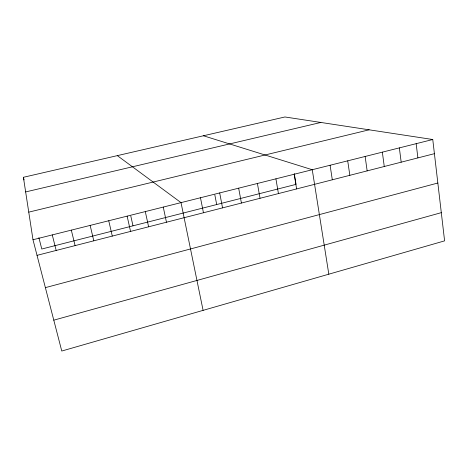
<?xml version="1.0" encoding="UTF-8"?>
<svg xmlns="http://www.w3.org/2000/svg" width="468" height="468" viewBox="0 0 468 468"><rect width="100%" height="100%" fill="white"/><g stroke="black" fill="none" stroke-linecap="round" stroke-linejoin="round"><path stroke-width="0.7" d="M53.791 320.165L441.306 212.659M45.378 287.639L437.843 183.017M37.03 255.347L434.415 153.674M32.994 239.739L432.76 139.511L444.6 240.868L61.77 351.029L32.994 239.739L23.4 177.296L284.93 116.971L432.76 139.511M28.753 212.139L369.158 129.811M25.646 191.933L320.878 122.452M203.428 135.773L312.255 169.726L328.817 274.189M117.328 155.633L181.017 202.626L203.094 310.36M23.4 177.296L24.079 179.946M38.873 237.656L41.787 249.017L296.039 184.369L294.261 173.587M52.27 234.901L56.178 250.444M71.317 230.127L75.102 245.606M90.143 225.412L93.805 240.821M108.74 220.744L112.285 236.088M127.126 216.134L130.554 231.414M130.8 216.017L132.988 225.828M145.296 211.583L148.613 226.799M163.262 207.078L166.462 222.23M200.474 197.748L203.451 212.764M214.841 194.928L216.696 204.545M219.691 192.933L222.546 207.88M238.662 188.171L241.412 203.054M257.406 183.474L260.038 198.286M275.915 178.834L278.437 193.576M294.196 174.254L296.613 188.932M330.092 165.251L332.309 179.794M347.718 160.834L349.836 175.313M365.134 156.464L367.152 170.879M382.344 152.153L384.269 166.503M399.35 147.888L401.181 162.174M416.151 143.676L417.895 157.897"/></g></svg>
